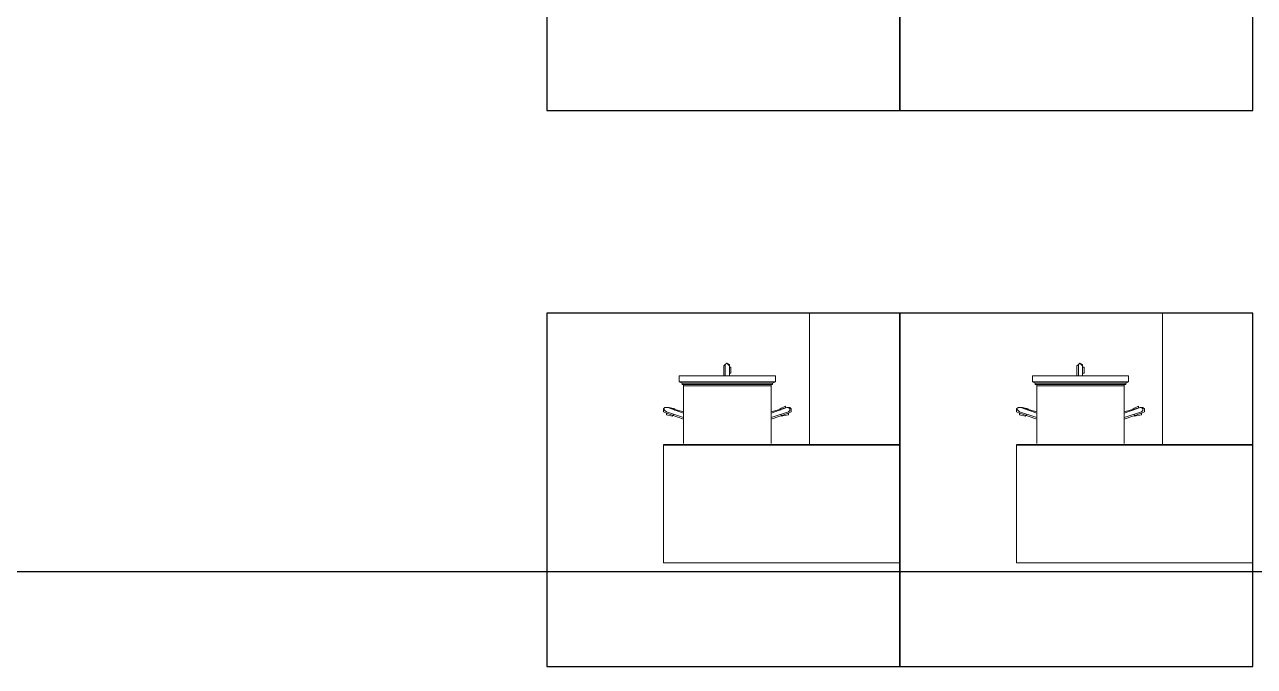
# Model space of a CAD drawing. Header units: millimetres. Extents: x 2148 to 2681, y 758 to 986.
# Drawn here: x 2603.72 to 2606.855, y 946.728 to 948.363 of the extents above; entities that cross this region are included whole.
import ezdxf

# ---------------------------------------------------------------- set-up
doc = ezdxf.new("R2010")
doc.units = ezdxf.units.MM
doc.linetypes.add('CENTER2', pattern=[28.575, 19.05, -3.175, 3.175, -3.175])
for name, color, linetype in [('at_Entity', 7, 'Continuous'), ('D', 1, 'Continuous'), ('S_GRID LINES', 252, 'Continuous')]:
    doc.layers.add(name, color=color, linetype=linetype)

msp = doc.modelspace()

# ---------------------------------------------------------------- linework, layer by layer
at = {"layer": 'at_Entity', "color": 0, "lineweight": 15}
for p, q in [((2605.7203458, 947.2924347, 0), (2605.7203458, 947.6280923, 0)), ((2605.7203458, 947.2924347, 0), (2605.7203458, 947.6280923, 0)), ((2605.9509253, 946.9923157, 0), (2605.9509253, 947.6280923, 0)), ((2605.9509253, 946.9923157, 0), (2605.9509253, 947.6280923, 0)), ((2606.6203458, 947.6280923, 0), (2606.8509253, 947.6280923, 0)), ((2606.6203458, 947.2924347, 0), (2606.6203458, 947.6280923, 0)), ((2606.6203458, 947.6280923, 0), (2606.8509253, 947.6280923, 0)), ((2606.6203458, 947.6280923, 0), (2606.8509253, 947.6280923, 0)), ((2606.6203458, 947.2924347, 0), (2606.6203458, 947.6280923, 0)), ((2606.6203458, 947.6280923, 0), (2606.8509253, 947.6280923, 0)), ((2606.8509253, 946.9923157, 0), (2606.8509253, 947.6280923, 0)), ((2606.8509253, 946.9923157, 0), (2606.8509253, 947.6280923, 0)), ((2605.506016, 947.4973947, 0), (2605.5023562, 947.4937348, 0)), ((2605.506016, 947.4973947, 0), (2605.5023562, 947.4937348, 0)), ((2605.506016, 947.4973947, 0), (2605.5096759, 947.5010545, 0)), ((2605.5096759, 947.5010545, 0), (2605.506016, 947.4973947, 0)), ((2605.506016, 947.4973947, 0), (2605.5096759, 947.5010545, 0)), ((2605.5096759, 947.5010545, 0), (2605.506016, 947.4973947, 0)), ((2605.506016, 947.4937348, 0), (2605.506016, 947.4973947, 0)), ((2605.506016, 947.4937348, 0), (2605.506016, 947.4973947, 0)), ((2605.5096759, 947.5010545, 0), (2605.5133357, 947.4973947, 0)), ((2605.5169962, 947.4973947, 0), (2605.5096759, 947.5010545, 0)), ((2605.5096759, 947.5010545, 0), (2605.5133357, 947.4973947, 0)), ((2605.5169962, 947.4973947, 0), (2605.5096759, 947.5010545, 0)), ((2605.5133357, 947.4973947, 0), (2605.5169962, 947.4937348, 0)), ((2605.5133357, 947.4973947, 0), (2605.5169962, 947.4937348, 0)), ((2605.5169962, 947.4937348, 0), (2605.5169962, 947.4973947, 0)), ((2605.5169962, 947.4937348, 0), (2605.5169962, 947.4973947, 0)), ((2606.406016, 947.4973947, 0), (2606.4023562, 947.4937348, 0)), ((2606.406016, 947.4973947, 0), (2606.4023562, 947.4937348, 0)), ((2606.406016, 947.4973947, 0), (2606.4096759, 947.5010545, 0)), ((2606.4096759, 947.5010545, 0), (2606.406016, 947.4973947, 0)), ((2606.406016, 947.4973947, 0), (2606.4096759, 947.5010545, 0)), ((2606.4096759, 947.5010545, 0), (2606.406016, 947.4973947, 0)), ((2606.406016, 947.4937348, 0), (2606.406016, 947.4973947, 0)), ((2606.406016, 947.4937348, 0), (2606.406016, 947.4973947, 0)), ((2606.4096759, 947.5010545, 0), (2606.4133357, 947.4973947, 0)), ((2606.4169962, 947.4973947, 0), (2606.4096759, 947.5010545, 0)), ((2606.4096759, 947.5010545, 0), (2606.4133357, 947.4973947, 0)), ((2606.4169962, 947.4973947, 0), (2606.4096759, 947.5010545, 0)), ((2606.4133357, 947.4973947, 0), (2606.4169962, 947.4937348, 0)), ((2606.4133357, 947.4973947, 0), (2606.4169962, 947.4937348, 0)), ((2606.4169962, 947.4937348, 0), (2606.4169962, 947.4973947, 0)), ((2606.4169962, 947.4937348, 0), (2606.4169962, 947.4973947, 0)), ((2605.3962163, 947.4681147, 0), (2605.388896, 947.4681147, 0)), ((2605.388896, 947.4681147, 0), (2605.388896, 947.4607944, 0)), ((2605.3962163, 947.4681147, 0), (2605.388896, 947.4681147, 0)), ((2605.388896, 947.4681147, 0), (2605.388896, 947.4607944, 0)), ((2605.6267958, 947.4681147, 0), (2605.3962163, 947.4681147, 0)), ((2605.6267958, 947.4681147, 0), (2605.3962163, 947.4681147, 0)), ((2605.5023562, 947.4937348, 0), (2605.5023562, 947.4681147, 0)), ((2605.5023562, 947.4937348, 0), (2605.5023562, 947.4681147, 0)), ((2605.5023562, 947.4900743, 0), (2605.5023562, 947.4754343, 0)), ((2605.5023562, 947.4900743, 0), (2605.5023562, 947.4754343, 0)), ((2605.506016, 947.4937348, 0), (2605.506016, 947.4681147, 0)), ((2605.506016, 947.4937348, 0), (2605.506016, 947.4681147, 0)), ((2605.5169962, 947.4681147, 0), (2605.5169962, 947.4937348, 0)), ((2605.5169962, 947.4937348, 0), (2605.5169962, 947.4681147, 0)), ((2605.5169962, 947.4681147, 0), (2605.5169962, 947.4937348, 0)), ((2605.5169962, 947.4937348, 0), (2605.5169962, 947.4681147, 0)), ((2605.520656, 947.4900743, 0), (2605.5169962, 947.4900743, 0)), ((2605.520656, 947.4900743, 0), (2605.5169962, 947.4900743, 0)), ((2605.5169962, 947.4754343, 0), (2605.520656, 947.4754343, 0)), ((2605.5169962, 947.4754343, 0), (2605.520656, 947.4754343, 0)), ((2605.520656, 947.4754343, 0), (2605.520656, 947.4900743, 0)), ((2605.520656, 947.4754343, 0), (2605.520656, 947.4900743, 0)), ((2605.6341155, 947.4681147, 0), (2605.6267958, 947.4681147, 0)), ((2605.6341155, 947.4681147, 0), (2605.6267958, 947.4681147, 0)), ((2605.6341155, 947.4607944, 0), (2605.6341155, 947.4681147, 0)), ((2605.6341155, 947.4607944, 0), (2605.6341155, 947.4681147, 0)), ((2606.2962163, 947.4681147, 0), (2606.288896, 947.4681147, 0)), ((2606.288896, 947.4681147, 0), (2606.288896, 947.4607944, 0)), ((2606.2962163, 947.4681147, 0), (2606.288896, 947.4681147, 0)), ((2606.288896, 947.4681147, 0), (2606.288896, 947.4607944, 0)), ((2606.5267958, 947.4681147, 0), (2606.2962163, 947.4681147, 0)), ((2606.5267958, 947.4681147, 0), (2606.2962163, 947.4681147, 0)), ((2606.4023562, 947.4937348, 0), (2606.4023562, 947.4681147, 0)), ((2606.4023562, 947.4937348, 0), (2606.4023562, 947.4681147, 0)), ((2606.4023562, 947.4900743, 0), (2606.4023562, 947.4754343, 0)), ((2606.4023562, 947.4900743, 0), (2606.4023562, 947.4754343, 0)), ((2606.406016, 947.4937348, 0), (2606.406016, 947.4681147, 0)), ((2606.406016, 947.4937348, 0), (2606.406016, 947.4681147, 0)), ((2606.4169962, 947.4681147, 0), (2606.4169962, 947.4937348, 0)), ((2606.4169962, 947.4937348, 0), (2606.4169962, 947.4681147, 0)), ((2606.4169962, 947.4681147, 0), (2606.4169962, 947.4937348, 0)), ((2606.4169962, 947.4937348, 0), (2606.4169962, 947.4681147, 0)), ((2606.420656, 947.4900743, 0), (2606.4169962, 947.4900743, 0)), ((2606.420656, 947.4900743, 0), (2606.4169962, 947.4900743, 0)), ((2606.4169962, 947.4754343, 0), (2606.420656, 947.4754343, 0)), ((2606.4169962, 947.4754343, 0), (2606.420656, 947.4754343, 0)), ((2606.420656, 947.4754343, 0), (2606.420656, 947.4900743, 0)), ((2606.420656, 947.4754343, 0), (2606.420656, 947.4900743, 0)), ((2606.5341155, 947.4681147, 0), (2606.5267958, 947.4681147, 0)), ((2606.5341155, 947.4681147, 0), (2606.5267958, 947.4681147, 0)), ((2606.5341155, 947.4607944, 0), (2606.5341155, 947.4681147, 0)), ((2606.5341155, 947.4607944, 0), (2606.5341155, 947.4681147, 0)), ((2605.388896, 947.4571345, 0), (2605.388896, 947.4607944, 0)), ((2605.388896, 947.4571345, 0), (2605.388896, 947.4607944, 0)), ((2605.388896, 947.4571345, 0), (2605.388896, 947.4534747, 0)), ((2605.388896, 947.4571345, 0), (2605.388896, 947.4534747, 0)), ((2605.388896, 947.4534747, 0), (2605.3962163, 947.4498148, 0)), ((2605.388896, 947.4534747, 0), (2605.6341155, 947.4534747, 0)), ((2605.388896, 947.4534747, 0), (2605.3962163, 947.4498148, 0)), ((2605.388896, 947.4534747, 0), (2605.6341155, 947.4534747, 0)), ((2605.3962163, 947.4498148, 0), (2605.6267958, 947.4498148, 0)), ((2605.3962163, 947.4498148, 0), (2605.3962163, 947.446155, 0)), ((2605.3962163, 947.4498148, 0), (2605.6267958, 947.4498148, 0)), ((2605.3962163, 947.4498148, 0), (2605.3962163, 947.446155, 0)), ((2605.3962163, 947.446155, 0), (2605.6267958, 947.446155, 0)), ((2605.3962163, 947.446155, 0), (2605.6267958, 947.446155, 0)), ((2605.403536, 947.446155, 0), (2605.3998762, 947.446155, 0)), ((2605.3998762, 947.446155, 0), (2605.3998762, 947.4424945, 0)), ((2605.403536, 947.446155, 0), (2605.3998762, 947.446155, 0)), ((2605.3998762, 947.446155, 0), (2605.3998762, 947.4424945, 0)), ((2605.3998762, 947.4424945, 0), (2605.623136, 947.4424945, 0)), ((2605.3998762, 947.4424945, 0), (2605.3998762, 947.2960952, 0)), ((2605.3998762, 947.4424945, 0), (2605.623136, 947.4424945, 0)), ((2605.3998762, 947.4424945, 0), (2605.3998762, 947.2960952, 0)), ((2605.623136, 947.446155, 0), (2605.6194755, 947.446155, 0)), ((2605.623136, 947.446155, 0), (2605.6194755, 947.446155, 0)), ((2605.623136, 947.4424945, 0), (2605.623136, 947.446155, 0)), ((2605.623136, 947.4424945, 0), (2605.623136, 947.446155, 0)), ((2605.623136, 947.2960952, 0), (2605.623136, 947.4424945, 0)), ((2605.623136, 947.2960952, 0), (2605.623136, 947.4424945, 0)), ((2605.6267958, 947.4498148, 0), (2605.6341155, 947.4534747, 0)), ((2605.6267958, 947.4498148, 0), (2605.6341155, 947.4534747, 0)), ((2605.6267958, 947.446155, 0), (2605.6267958, 947.4498148, 0)), ((2605.6267958, 947.446155, 0), (2605.6267958, 947.4498148, 0)), ((2605.6341155, 947.4571345, 0), (2605.6341155, 947.4607944, 0)), ((2605.6341155, 947.4571345, 0), (2605.6341155, 947.4607944, 0)), ((2605.6341155, 947.4534747, 0), (2605.6341155, 947.4571345, 0)), ((2605.6341155, 947.4534747, 0), (2605.6341155, 947.4571345, 0)), ((2606.288896, 947.4571345, 0), (2606.288896, 947.4607944, 0)), ((2606.288896, 947.4571345, 0), (2606.288896, 947.4607944, 0)), ((2606.288896, 947.4571345, 0), (2606.288896, 947.4534747, 0)), ((2606.288896, 947.4571345, 0), (2606.288896, 947.4534747, 0)), ((2606.288896, 947.4534747, 0), (2606.2962163, 947.4498148, 0)), ((2606.288896, 947.4534747, 0), (2606.5341155, 947.4534747, 0)), ((2606.288896, 947.4534747, 0), (2606.2962163, 947.4498148, 0)), ((2606.288896, 947.4534747, 0), (2606.5341155, 947.4534747, 0)), ((2606.2962163, 947.4498148, 0), (2606.5267958, 947.4498148, 0)), ((2606.2962163, 947.4498148, 0), (2606.2962163, 947.446155, 0)), ((2606.2962163, 947.4498148, 0), (2606.5267958, 947.4498148, 0)), ((2606.2962163, 947.4498148, 0), (2606.2962163, 947.446155, 0)), ((2606.2962163, 947.446155, 0), (2606.5267958, 947.446155, 0)), ((2606.2962163, 947.446155, 0), (2606.5267958, 947.446155, 0)), ((2606.303536, 947.446155, 0), (2606.2998762, 947.446155, 0)), ((2606.2998762, 947.446155, 0), (2606.2998762, 947.4424945, 0)), ((2606.303536, 947.446155, 0), (2606.2998762, 947.446155, 0)), ((2606.2998762, 947.446155, 0), (2606.2998762, 947.4424945, 0)), ((2606.2998762, 947.4424945, 0), (2606.523136, 947.4424945, 0)), ((2606.2998762, 947.4424945, 0), (2606.2998762, 947.2960952, 0)), ((2606.2998762, 947.4424945, 0), (2606.523136, 947.4424945, 0)), ((2606.2998762, 947.4424945, 0), (2606.2998762, 947.2960952, 0)), ((2606.523136, 947.446155, 0), (2606.5194755, 947.446155, 0)), ((2606.523136, 947.446155, 0), (2606.5194755, 947.446155, 0)), ((2606.523136, 947.4424945, 0), (2606.523136, 947.446155, 0)), ((2606.523136, 947.4424945, 0), (2606.523136, 947.446155, 0)), ((2606.523136, 947.2960952, 0), (2606.523136, 947.4424945, 0)), ((2606.523136, 947.2960952, 0), (2606.523136, 947.4424945, 0)), ((2606.5267958, 947.4498148, 0), (2606.5341155, 947.4534747, 0)), ((2606.5267958, 947.4498148, 0), (2606.5341155, 947.4534747, 0)), ((2606.5267958, 947.446155, 0), (2606.5267958, 947.4498148, 0)), ((2606.5267958, 947.446155, 0), (2606.5267958, 947.4498148, 0)), ((2606.5341155, 947.4571345, 0), (2606.5341155, 947.4607944, 0)), ((2606.5341155, 947.4571345, 0), (2606.5341155, 947.4607944, 0)), ((2606.5341155, 947.4534747, 0), (2606.5341155, 947.4571345, 0)), ((2606.5341155, 947.4534747, 0), (2606.5341155, 947.4571345, 0)), ((2605.3522963, 947.387595, 0), (2605.3486365, 947.3839345, 0)), ((2605.3522963, 947.387595, 0), (2605.3486365, 947.3839345, 0)), ((2605.3522963, 947.387595, 0), (2605.3486365, 947.3839345, 0)), ((2605.3522963, 947.387595, 0), (2605.3486365, 947.3839345, 0)), ((2605.3486365, 947.3839345, 0), (2605.3486365, 947.3766148, 0)), ((2605.3486365, 947.3839345, 0), (2605.3522963, 947.3802747, 0)), ((2605.3486365, 947.3839345, 0), (2605.3486365, 947.3766148, 0)), ((2605.3486365, 947.3839345, 0), (2605.3522963, 947.3802747, 0)), ((2605.3486365, 947.3766148, 0), (2605.3559562, 947.372955, 0)), ((2605.3486365, 947.3766148, 0), (2605.3559562, 947.372955, 0)), ((2605.359616, 947.387595, 0), (2605.3522963, 947.387595, 0)), ((2605.3559562, 947.387595, 0), (2605.3522963, 947.387595, 0)), ((2605.359616, 947.387595, 0), (2605.3522963, 947.387595, 0)), ((2605.3559562, 947.387595, 0), (2605.3522963, 947.387595, 0)), ((2605.3522963, 947.3802747, 0), (2605.3559562, 947.3766148, 0)), ((2605.3522963, 947.3802747, 0), (2605.3559562, 947.3766148, 0)), ((2605.3559562, 947.3766148, 0), (2605.3998762, 947.3619748, 0)), ((2605.3559562, 947.3766148, 0), (2605.3998762, 947.3619748, 0)), ((2605.3559562, 947.372955, 0), (2605.3998762, 947.358315, 0)), ((2605.3559562, 947.372955, 0), (2605.3559562, 947.3692945, 0)), ((2605.3559562, 947.372955, 0), (2605.3998762, 947.358315, 0)), ((2605.3559562, 947.372955, 0), (2605.3559562, 947.3692945, 0)), ((2605.3998762, 947.372955, 0), (2605.359616, 947.387595, 0)), ((2605.359616, 947.387595, 0), (2605.3998762, 947.3766148, 0)), ((2605.3632759, 947.387595, 0), (2605.359616, 947.387595, 0)), ((2605.3998762, 947.372955, 0), (2605.359616, 947.387595, 0)), ((2605.359616, 947.387595, 0), (2605.3998762, 947.3766148, 0)), ((2605.3632759, 947.387595, 0), (2605.359616, 947.387595, 0)), ((2605.3779159, 947.3839345, 0), (2605.3632759, 947.387595, 0)), ((2605.3779159, 947.3839345, 0), (2605.3632759, 947.387595, 0)), ((2605.3779159, 947.3802747, 0), (2605.3779159, 947.3839345, 0)), ((2605.3779159, 947.3802747, 0), (2605.3779159, 947.3839345, 0)), ((2605.623136, 947.372955, 0), (2605.6633955, 947.387595, 0)), ((2605.6633955, 947.387595, 0), (2605.623136, 947.3766148, 0)), ((2605.623136, 947.372955, 0), (2605.6633955, 947.387595, 0)), ((2605.6633955, 947.387595, 0), (2605.623136, 947.3766148, 0)), ((2605.6670554, 947.3766148, 0), (2605.623136, 947.3619748, 0)), ((2605.6670554, 947.3766148, 0), (2605.623136, 947.3619748, 0)), ((2605.623136, 947.358315, 0), (2605.6670554, 947.372955, 0)), ((2605.623136, 947.358315, 0), (2605.6670554, 947.372955, 0)), ((2605.6597357, 947.3912548, 0), (2605.6450957, 947.3839345, 0)), ((2605.6597357, 947.3912548, 0), (2605.6450957, 947.3839345, 0)), ((2605.6450957, 947.3839345, 0), (2605.6450957, 947.3802747, 0)), ((2605.6450957, 947.3839345, 0), (2605.6450957, 947.3802747, 0)), ((2605.6597357, 947.387595, 0), (2605.6597357, 947.3912548, 0)), ((2605.6597357, 947.387595, 0), (2605.6597357, 947.3912548, 0)), ((2605.6707158, 947.387595, 0), (2605.6633955, 947.387595, 0)), ((2605.6633955, 947.387595, 0), (2605.6670554, 947.387595, 0)), ((2605.6707158, 947.387595, 0), (2605.6633955, 947.387595, 0)), ((2605.6633955, 947.387595, 0), (2605.6670554, 947.387595, 0)), ((2605.6670554, 947.387595, 0), (2605.6707158, 947.3839345, 0)), ((2605.6670554, 947.387595, 0), (2605.6707158, 947.3839345, 0)), ((2605.6707158, 947.3802747, 0), (2605.6670554, 947.3766148, 0)), ((2605.6707158, 947.3802747, 0), (2605.6670554, 947.3766148, 0)), ((2605.6670554, 947.372955, 0), (2605.6743757, 947.3766148, 0)), ((2605.6670554, 947.372955, 0), (2605.6743757, 947.3766148, 0)), ((2605.6670554, 947.3692945, 0), (2605.6670554, 947.372955, 0)), ((2605.6670554, 947.3692945, 0), (2605.6670554, 947.372955, 0)), ((2605.6743757, 947.3839345, 0), (2605.6707158, 947.387595, 0)), ((2605.6743757, 947.3839345, 0), (2605.6707158, 947.387595, 0)), ((2605.6707158, 947.3839345, 0), (2605.6707158, 947.3802747, 0)), ((2605.6707158, 947.3839345, 0), (2605.6707158, 947.3802747, 0)), ((2605.6743757, 947.3766148, 0), (2605.6743757, 947.3839345, 0)), ((2605.6743757, 947.3766148, 0), (2605.6743757, 947.3839345, 0)), ((2606.2522963, 947.387595, 0), (2606.2486365, 947.3839345, 0)), ((2606.2522963, 947.387595, 0), (2606.2486365, 947.3839345, 0)), ((2606.2522963, 947.387595, 0), (2606.2486365, 947.3839345, 0)), ((2606.2522963, 947.387595, 0), (2606.2486365, 947.3839345, 0)), ((2606.2486365, 947.3839345, 0), (2606.2486365, 947.3766148, 0)), ((2606.2486365, 947.3839345, 0), (2606.2522963, 947.3802747, 0)), ((2606.2486365, 947.3839345, 0), (2606.2486365, 947.3766148, 0)), ((2606.2486365, 947.3839345, 0), (2606.2522963, 947.3802747, 0)), ((2606.2486365, 947.3766148, 0), (2606.2559562, 947.372955, 0)), ((2606.2486365, 947.3766148, 0), (2606.2559562, 947.372955, 0)), ((2606.259616, 947.387595, 0), (2606.2522963, 947.387595, 0)), ((2606.2559562, 947.387595, 0), (2606.2522963, 947.387595, 0)), ((2606.259616, 947.387595, 0), (2606.2522963, 947.387595, 0)), ((2606.2559562, 947.387595, 0), (2606.2522963, 947.387595, 0)), ((2606.2522963, 947.3802747, 0), (2606.2559562, 947.3766148, 0)), ((2606.2522963, 947.3802747, 0), (2606.2559562, 947.3766148, 0)), ((2606.2559562, 947.3766148, 0), (2606.2998762, 947.3619748, 0)), ((2606.2559562, 947.3766148, 0), (2606.2998762, 947.3619748, 0)), ((2606.2559562, 947.372955, 0), (2606.2998762, 947.358315, 0)), ((2606.2559562, 947.372955, 0), (2606.2559562, 947.3692945, 0)), ((2606.2559562, 947.372955, 0), (2606.2998762, 947.358315, 0)), ((2606.2559562, 947.372955, 0), (2606.2559562, 947.3692945, 0)), ((2606.2998762, 947.372955, 0), (2606.259616, 947.387595, 0)), ((2606.259616, 947.387595, 0), (2606.2998762, 947.3766148, 0)), ((2606.2632759, 947.387595, 0), (2606.259616, 947.387595, 0)), ((2606.2998762, 947.372955, 0), (2606.259616, 947.387595, 0)), ((2606.259616, 947.387595, 0), (2606.2998762, 947.3766148, 0)), ((2606.2632759, 947.387595, 0), (2606.259616, 947.387595, 0)), ((2606.2779159, 947.3839345, 0), (2606.2632759, 947.387595, 0)), ((2606.2779159, 947.3839345, 0), (2606.2632759, 947.387595, 0)), ((2606.2779159, 947.3802747, 0), (2606.2779159, 947.3839345, 0)), ((2606.2779159, 947.3802747, 0), (2606.2779159, 947.3839345, 0)), ((2606.523136, 947.372955, 0), (2606.5633955, 947.387595, 0)), ((2606.5633955, 947.387595, 0), (2606.523136, 947.3766148, 0)), ((2606.523136, 947.372955, 0), (2606.5633955, 947.387595, 0)), ((2606.5633955, 947.387595, 0), (2606.523136, 947.3766148, 0)), ((2606.5670554, 947.3766148, 0), (2606.523136, 947.3619748, 0)), ((2606.5670554, 947.3766148, 0), (2606.523136, 947.3619748, 0)), ((2606.523136, 947.358315, 0), (2606.5670554, 947.372955, 0)), ((2606.523136, 947.358315, 0), (2606.5670554, 947.372955, 0)), ((2606.5597357, 947.3912548, 0), (2606.5450957, 947.3839345, 0)), ((2606.5597357, 947.3912548, 0), (2606.5450957, 947.3839345, 0)), ((2606.5450957, 947.3839345, 0), (2606.5450957, 947.3802747, 0)), ((2606.5450957, 947.3839345, 0), (2606.5450957, 947.3802747, 0)), ((2606.5597357, 947.387595, 0), (2606.5597357, 947.3912548, 0)), ((2606.5597357, 947.387595, 0), (2606.5597357, 947.3912548, 0)), ((2606.5707158, 947.387595, 0), (2606.5633955, 947.387595, 0)), ((2606.5633955, 947.387595, 0), (2606.5670554, 947.387595, 0)), ((2606.5707158, 947.387595, 0), (2606.5633955, 947.387595, 0)), ((2606.5633955, 947.387595, 0), (2606.5670554, 947.387595, 0)), ((2606.5670554, 947.387595, 0), (2606.5707158, 947.3839345, 0)), ((2606.5670554, 947.387595, 0), (2606.5707158, 947.3839345, 0)), ((2606.5707158, 947.3802747, 0), (2606.5670554, 947.3766148, 0)), ((2606.5707158, 947.3802747, 0), (2606.5670554, 947.3766148, 0)), ((2606.5670554, 947.372955, 0), (2606.5743757, 947.3766148, 0)), ((2606.5670554, 947.372955, 0), (2606.5743757, 947.3766148, 0)), ((2606.5670554, 947.3692945, 0), (2606.5670554, 947.372955, 0)), ((2606.5670554, 947.3692945, 0), (2606.5670554, 947.372955, 0)), ((2606.5743757, 947.3839345, 0), (2606.5707158, 947.387595, 0)), ((2606.5743757, 947.3839345, 0), (2606.5707158, 947.387595, 0)), ((2606.5707158, 947.3839345, 0), (2606.5707158, 947.3802747, 0)), ((2606.5707158, 947.3839345, 0), (2606.5707158, 947.3802747, 0)), ((2606.5743757, 947.3766148, 0), (2606.5743757, 947.3839345, 0)), ((2606.5743757, 947.3766148, 0), (2606.5743757, 947.3839345, 0)), ((2605.3559562, 947.3692945, 0), (2605.3705962, 947.3656347, 0)), ((2605.3559562, 947.3692945, 0), (2605.3705962, 947.3656347, 0)), ((2605.3705962, 947.3656347, 0), (2605.374256, 947.3692945, 0)), ((2605.3705962, 947.3656347, 0), (2605.374256, 947.3692945, 0)), ((2605.6487555, 947.3692945, 0), (2605.6487555, 947.3656347, 0)), ((2605.6487555, 947.3656347, 0), (2605.6670554, 947.3692945, 0)), ((2605.6487555, 947.3692945, 0), (2605.6487555, 947.3656347, 0)), ((2605.6487555, 947.3656347, 0), (2605.6670554, 947.3692945, 0)), ((2606.2559562, 947.3692945, 0), (2606.2705962, 947.3656347, 0)), ((2606.2559562, 947.3692945, 0), (2606.2705962, 947.3656347, 0)), ((2606.2705962, 947.3656347, 0), (2606.274256, 947.3692945, 0)), ((2606.2705962, 947.3656347, 0), (2606.274256, 947.3692945, 0)), ((2606.5487555, 947.3692945, 0), (2606.5487555, 947.3656347, 0)), ((2606.5487555, 947.3656347, 0), (2606.5670554, 947.3692945, 0)), ((2606.5487555, 947.3692945, 0), (2606.5487555, 947.3656347, 0)), ((2606.5487555, 947.3656347, 0), (2606.5670554, 947.3692945, 0)), ((2605.3482067, 946.9923157, 0), (2605.3482067, 947.2924347, 0)), ((2605.3482067, 946.9923157, 0), (2605.3482067, 947.2924347, 0)), ((2606.2482067, 946.9923157, 0), (2606.2482067, 947.2924347, 0)), ((2606.2482067, 946.9923157, 0), (2606.2482067, 947.2924347, 0)), ((2605.3482067, 946.9923157, 0), (2605.9509253, 946.9923157, 0)), ((2605.3482067, 946.9923157, 0), (2605.9509253, 946.9923157, 0)), ((2606.2482067, 946.9923157, 0), (2606.8509253, 946.9923157, 0)), ((2606.2482067, 946.9923157, 0), (2606.8509253, 946.9923157, 0))]:
    msp.add_line(p, q, dxfattribs=at)
at = {"layer": 'at_Entity', "color": 0, "lineweight": 35}
for p, q in [((2605.3482067, 947.2924347, 0), (2605.9509253, 947.2924347, 0)), ((2605.3482067, 947.2924347, 0), (2605.9509253, 947.2924347, 0)), ((2606.2482067, 947.2924347, 0), (2606.8509253, 947.2924347, 0)), ((2606.2482067, 947.2924347, 0), (2606.8509253, 947.2924347, 0))]:
    msp.add_line(p, q, dxfattribs=at)
at = {"layer": 'D', "ltscale": 0.5, "elevation": 0}
for points in [[(2605.0509253, 948.1443679), (2605.9509253, 948.1443679), (2605.9509253, 949.0443679), (2605.0509253, 949.0443679)], [(2605.0509253, 948.1443679), (2605.9509253, 948.1443679), (2605.9509253, 949.0443679), (2605.0509253, 949.0443679)], [(2605.9509253, 948.1443679), (2606.8509253, 948.1443679), (2606.8509253, 949.0443679), (2605.9509253, 949.0443679)], [(2605.9509253, 948.1443679), (2606.8509253, 948.1443679), (2606.8509253, 949.0443679), (2605.9509253, 949.0443679)], [(2605.0509253, 946.7280923), (2605.9509253, 946.7280923), (2605.9509253, 947.6280923), (2605.0509253, 947.6280923)], [(2605.0509253, 946.7280923), (2605.9509253, 946.7280923), (2605.9509253, 947.6280923), (2605.0509253, 947.6280923)], [(2605.9509253, 946.7280923), (2606.8509253, 946.7280923), (2606.8509253, 947.6280923), (2605.9509253, 947.6280923)], [(2605.9509253, 946.7280923), (2606.8509253, 946.7280923), (2606.8509253, 947.6280923), (2605.9509253, 947.6280923)]]:
    msp.add_lwpolyline(points, close=True, dxfattribs=at)
at = {"layer": 'S_GRID LINES', "linetype": 'CENTER2', "ltscale": 0.2}
msp.add_line((2630.258657, 946.969311), (2595.7518229, 946.969311), dxfattribs=at)

doc.saveas('drawing.dxf')
